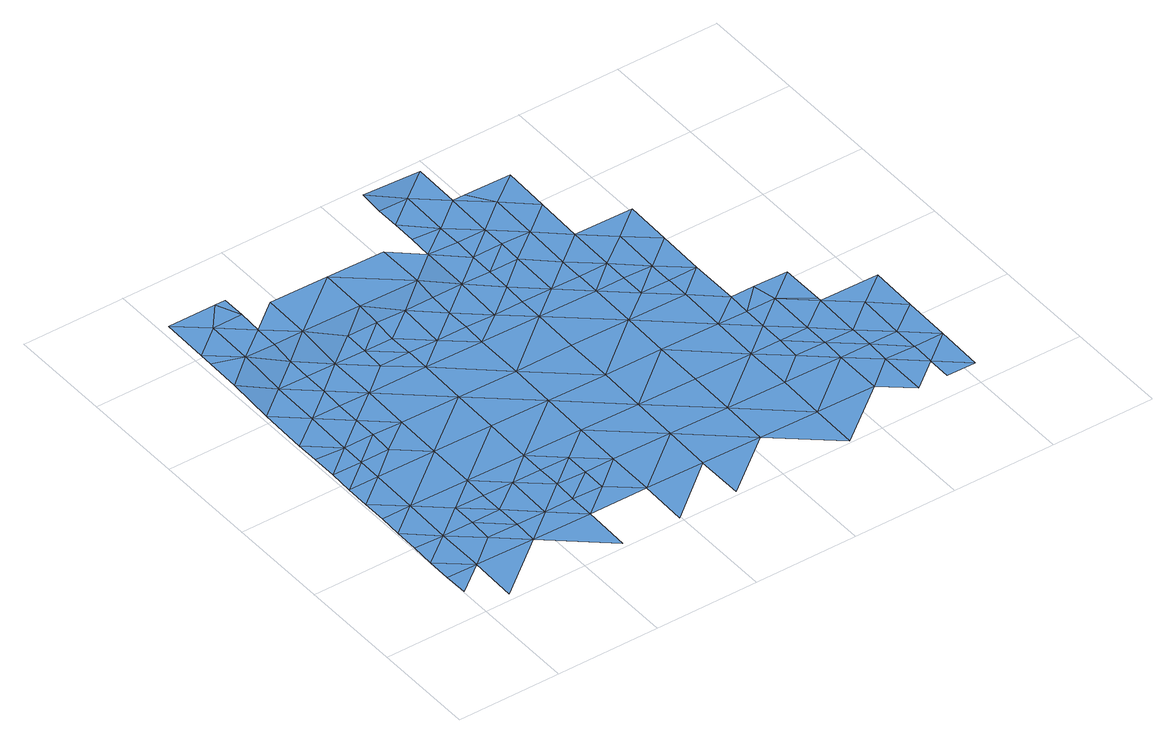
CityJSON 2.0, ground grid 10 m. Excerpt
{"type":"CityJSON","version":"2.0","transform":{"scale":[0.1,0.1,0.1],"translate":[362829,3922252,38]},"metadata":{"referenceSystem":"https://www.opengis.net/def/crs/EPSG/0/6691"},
"CityObjects":{
"waterbody1":{"type":"WaterBody","attributes":{"name":"9","class":"1140","function":"1","WaterBodyRiverFloodingRiskAttribute.description":"5","WaterBodyRiverFloodingRiskAttribute.rankOrg":"2","WaterBodyRiverFloodingRiskAttribute.adminType":"2","WaterBodyRiverFloodingRiskAttribute.scale":"L1"},"geometry":[{"type":"MultiSurface","lod":"1","boundaries":[[[0,1,2]],[[0,3,1]],[[1,4,2]],[[5,4,6]],[[5,2,4]],[[4,7,6]],[[8,9,1]],[[10,4,1]],[[11,6,7]],[[12,11,7]],[[12,13,14]],[[9,10,1]],[[15,16,14]],[[10,17,4]],[[17,18,4]],[[4,18,7]],[[12,7,13]],[[15,14,13]],[[18,19,7]],[[20,13,7]],[[21,10,9]],[[15,13,22]],[[20,22,13]],[[9,23,21]],[[18,24,19]],[[20,7,19]],[[24,25,19]],[[20,26,22]],[[23,9,27]],[[9,28,27]],[[26,29,30]],[[30,22,26]],[[27,31,23]],[[25,32,19]],[[33,20,19]],[[26,34,29]],[[35,29,34]],[[36,35,34]],[[37,36,34]],[[38,36,37]],[[25,39,32]],[[40,38,37]],[[33,19,32]],[[33,41,20]],[[31,27,42]],[[26,20,41]],[[43,37,34]],[[44,40,37]],[[45,40,44]],[[27,46,42]],[[39,47,32]],[[48,45,44]],[[34,26,41]],[[49,43,34]],[[43,50,37]],[[51,48,44]],[[50,52,37]],[[37,52,44]],[[53,32,47]],[[32,54,33]],[[34,41,49]],[[55,42,56]],[[42,46,56]],[[47,55,56]],[[53,54,32]],[[52,57,44]],[[33,54,41]],[[58,51,44]],[[59,43,49]],[[53,47,56]],[[60,49,41]],[[61,56,46]],[[46,62,63]],[[61,53,56]],[[52,64,57]],[[59,49,65]],[[60,41,54]],[[44,57,58]],[[49,66,65]],[[64,67,57]],[[46,63,61]],[[53,68,54]],[[66,49,60]],[[61,68,53]],[[69,60,54]],[[70,71,63]],[[72,65,66]],[[58,57,73]],[[63,71,61]],[[57,67,73]],[[74,66,60]],[[54,68,69]],[[66,75,72]],[[67,76,73]],[[77,60,69]],[[78,58,73]],[[71,79,61]],[[68,61,79]],[[76,80,73]],[[60,77,74]],[[75,66,74]],[[68,81,69]],[[82,78,73]],[[83,81,68]],[[83,68,79]],[[73,80,82]],[[84,75,74]],[[85,79,71]],[[81,86,69]],[[87,82,80]],[[88,85,71]],[[77,69,86]],[[74,77,86]],[[80,89,87]],[[84,74,90]],[[85,91,79]],[[92,82,87]],[[91,93,79]],[[93,81,83]],[[89,94,87]],[[90,74,95]],[[83,79,93]],[[74,86,95]],[[96,92,87]],[[94,96,87]],[[89,97,94]],[[93,98,81]],[[99,90,95]],[[86,100,95]],[[86,81,98]],[[85,88,101]],[[91,102,93]],[[103,104,95]],[[86,105,100]],[[103,95,100]],[[99,95,104]],[[91,85,106]],[[86,98,105]],[[102,107,93]],[[107,108,93]],[[91,106,102]],[[85,101,106]],[[98,93,108]],[[109,100,105]],[[110,105,98]],[[111,110,98]],[[98,108,111]],[[112,102,106]],[[113,105,110]],[[109,105,113]],[[106,101,114]],[[101,115,114]],[[116,112,106]],[[106,114,116]],[[117,112,116]],[[114,115,118]],[[119,114,118]],[[120,121,118]],[[118,122,119]],[[122,118,121]]]}]},
"waterbody2":{"type":"WaterBody","attributes":{"name":"9","class":"1140","function":"1","WaterBodyRiverFloodingRiskAttribute.description":"5","WaterBodyRiverFloodingRiskAttribute.rankOrg":"1","WaterBodyRiverFloodingRiskAttribute.adminType":"2","WaterBodyRiverFloodingRiskAttribute.scale":"L1"},"geometry":[{"type":"MultiSurface","lod":"1","boundaries":[[[29,35,123]],[[124,123,125]],[[126,123,36]],[[35,36,123]],[[38,40,126]],[[15,127,16]],[[128,129,130]],[[129,128,131]],[[129,131,48]],[[126,125,123]],[[132,133,131]],[[132,131,128]],[[38,126,36]],[[134,127,124]],[[127,134,16]],[[22,30,15]],[[15,30,127]],[[30,29,127]],[[29,123,127]],[[127,123,124]],[[135,126,136]],[[126,135,125]],[[137,135,136]],[[45,48,136]],[[131,136,48]],[[131,133,136]],[[137,136,133]],[[136,126,40]],[[45,136,40]]]}]},
"waterbody3":{"type":"WaterBody","attributes":{"name":"9","class":"1140","function":"1","WaterBodyRiverFloodingRiskAttribute.description":"5","WaterBodyRiverFloodingRiskAttribute.rankOrg":"1","WaterBodyRiverFloodingRiskAttribute.adminType":"2","WaterBodyRiverFloodingRiskAttribute.scale":"L1"},"geometry":[{"type":"MultiSurface","lod":"1","boundaries":[[[17,138,18]],[[21,17,10]],[[17,21,138]],[[21,23,138]],[[23,31,139]],[[23,139,25]],[[39,25,139]],[[47,39,139]],[[31,42,55]],[[23,25,138]],[[31,55,139]],[[47,139,55]],[[138,25,24]],[[24,18,138]]]}]},
"waterbody4":{"type":"WaterBody","attributes":{"name":"9","class":"1140","function":"1","WaterBodyRiverFloodingRiskAttribute.description":"5","WaterBodyRiverFloodingRiskAttribute.rankOrg":"1","WaterBodyRiverFloodingRiskAttribute.adminType":"2","WaterBodyRiverFloodingRiskAttribute.scale":"L1"},"geometry":[{"type":"MultiSurface","lod":"1","boundaries":[[[140,90,97]],[[97,90,141]],[[142,97,141]],[[94,97,142]],[[89,80,140]],[[75,140,80]],[[140,75,84]],[[99,104,141]],[[143,104,144]],[[143,144,145]],[[113,145,144]],[[144,109,113]],[[92,96,146]],[[92,146,82]],[[147,148,146]],[[100,109,144]],[[65,149,67]],[[59,65,150]],[[64,150,67]],[[50,64,52]],[[64,50,150]],[[50,59,150]],[[59,50,43]],[[65,72,149]],[[76,67,149]],[[151,82,146]],[[146,148,151]],[[152,147,153]],[[152,148,147]],[[154,155,147]],[[156,157,154]],[[156,158,157]],[[76,149,80]],[[150,65,67]],[[103,100,144]],[[104,103,144]],[[141,90,99]],[[84,90,140]],[[75,80,149]],[[89,140,97]],[[142,96,94]],[[96,142,156]],[[96,156,154]],[[146,154,147]],[[155,153,147]],[[72,75,149]],[[159,158,156]],[[142,159,156]],[[146,96,154]],[[141,160,142]],[[160,141,104]],[[104,143,160]],[[145,161,143]],[[143,161,160]],[[160,159,142]]]}]},
"waterbody5":{"type":"WaterBody","attributes":{"name":"9","class":"1140","function":"1","WaterBodyRiverFloodingRiskAttribute.description":"5","WaterBodyRiverFloodingRiskAttribute.rankOrg":"1","WaterBodyRiverFloodingRiskAttribute.adminType":"2","WaterBodyRiverFloodingRiskAttribute.scale":"L1"},"geometry":[{"type":"MultiSurface","lod":"1","boundaries":[[[162,163,164]],[[119,122,165]],[[166,167,163]],[[116,119,165]],[[116,114,119]],[[112,117,168]],[[108,107,168]],[[169,164,170]],[[171,169,170]],[[122,171,165]],[[165,171,170]],[[170,117,165]],[[164,117,170]],[[164,168,117]],[[102,112,107]],[[107,112,168]],[[168,164,163]],[[108,168,163]],[[163,111,108]],[[165,117,116]],[[110,111,167]],[[162,166,163]],[[167,111,163]]]}]}
},
"vertices":[
[1,54,1],[30,53,1],[1,77,1],[1,31,1],[30,99,1],[2,100,1],[2,123,1],[31,146,1],[29,7,1],[86,52,1],[58,76,1],[3,146,1],[3,169,1],[32,192,1],[3,192,1],[32,215,1],[4,215,1],[59,99,1],[59,122,1],[88,145,1],[88,191,1],[87,75,1],[60,215,1],[115,75,1],[87,122,1],[116,121,1],[89,237,1],[143,51,1],[142,5,1],[61,261,1],[61,238,1],[143,75,1],[144,144,1],[145,190,1],[90,283,1],[61,284,1],[62,307,1],[90,330,1],[62,330,1],[144,121,1],[62,353,2],[146,236,1],[172,74,1],[118,306,1],[91,376,4],[63,376,4],[200,51,1],[172,120,1],[63,399,4],[147,283,1],[119,329,1],[92,422,4],[119,352,2],[201,143,1],[202,189,1],[172,97,1],[200,97,1],[148,375,4],[149,421,4],[147,306,1],[203,235,1],[257,96,1],[199,4,1],[256,50,1],[148,352,2],[175,305,1],[203,282,1],[176,351,2],[258,142,1],[259,188,1],[256,4,1],[313,49,1],[204,305,1],[205,374,4],[260,281,1],[232,304,1],[204,351,2],[259,235,1],[205,420,4],[314,95,1],[233,351,2],[315,188,1],[233,397,3],[315,141,1],[260,304,1],[370,48,1],[316,234,1],[261,373,2],[369,2,1],[261,350,2],[289,304,1],[371,94,1],[262,396,2],[371,140,1],[290,373,2],[317,280,1],[290,396,2],[289,350,2],[372,187,1],[317,303,1],[345,256,1],[427,47,1],[399,117,1],[345,280,1],[345,303,1],[373,233,1],[427,93,1],[400,140,1],[400,163,1],[373,256,1],[401,209,1],[400,186,1],[428,116,1],[401,256,1],[455,70,1],[455,24,1],[456,93,1],[456,116,1],[483,46,1],[484,69,1],[483,23,1],[511,23,1],[512,69,1],
[33,284,1],[4,262,1],[5,308,1],[34,331,1],[32,238,1],[54,446,4],[64,423,4],[64,446,4],[35,423,4],[7,446,4],[6,400,4],[4,240,1],[6,354,3],[34,377,4],[6,387,4],
[87,99,1],[144,98,1],
[261,327,1],[317,326,1],[318,372,2],[374,325,1],[373,279,1],[402,302,1],[262,419,2],[263,466,2],[234,443,3],[204,328,1],[147,329,1],[234,420,3],[234,466,3],[235,489,4],[291,442,2],[292,488,2],[319,419,2],[303,442,2],[348,441,2],[347,395,2],[346,349,1],[403,348,1],
[457,166,1],[429,186,1],[457,162,1],[484,93,1],[457,208,1],[424,209,1],[428,140,1],[514,161,1],[485,139,1],[513,115,1]
]}
